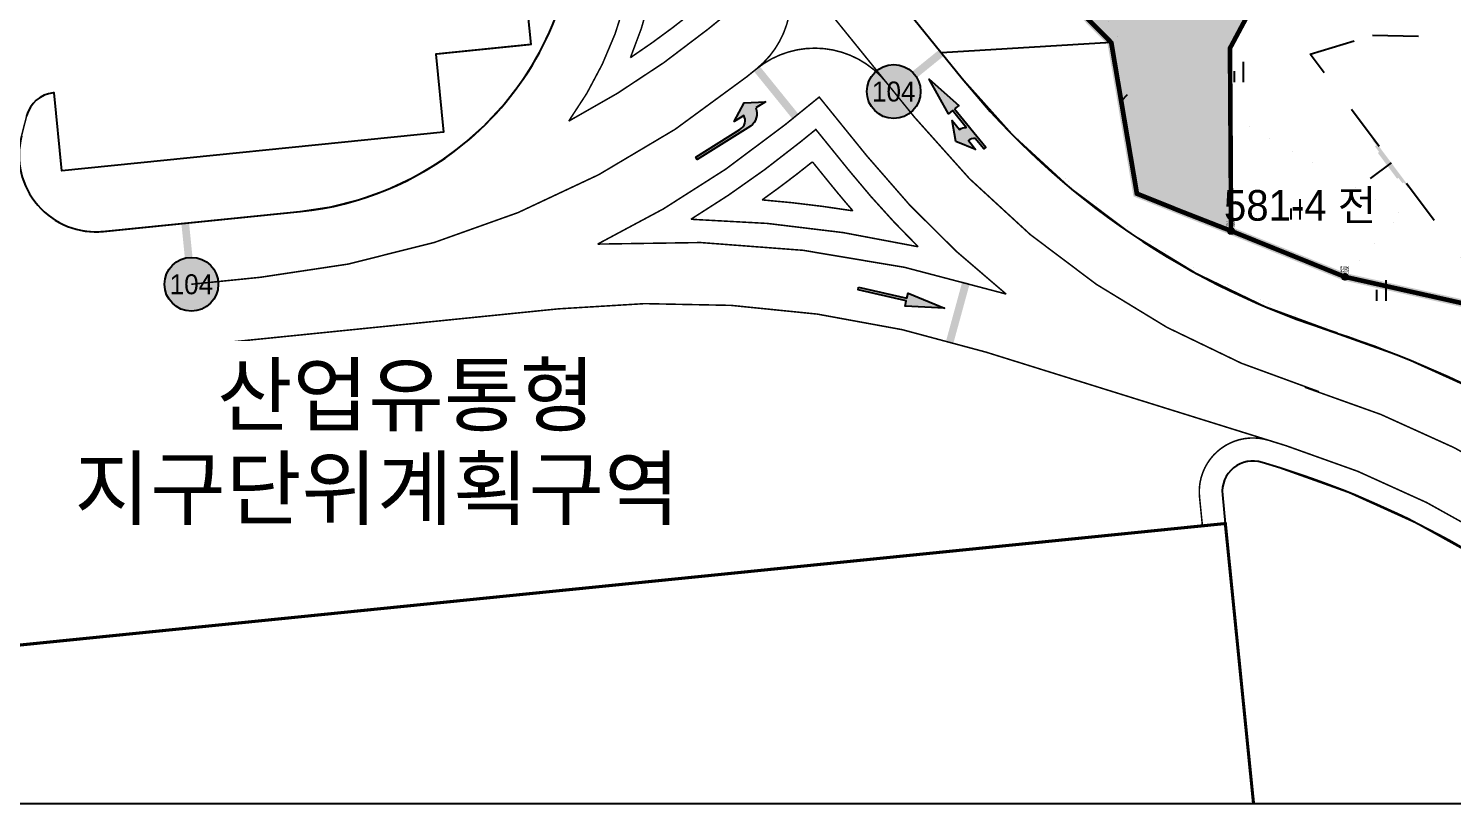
# Model space of a CAD drawing. Header units: millimetres. Extents: x 9 to 403, y 12 to 283.
# Drawn here: x 76.7 to 169.5, y 39.6 to 90.4 of the extents above; entities that cross this region are included whole.
import ezdxf
from ezdxf.enums import TextEntityAlignment as Align

# ---------------------------------------------------------------- set-up
doc = ezdxf.new("R2010")
doc.units = ezdxf.units.MM
doc.set_wipeout_variables(frame=1)
for name, pattern in [('CENTER', [2, 1.25, -0.25, 0.25, -0.25]), ('DASHED', [0.75, 0.5, -0.25]), ('HIDDEN', [2, 1, -1]), ('PHANTOM2', [12.5, 10, -0.5, 0.5, -0.5, 0.5, -0.5])]:
    doc.linetypes.add(name, pattern=pattern)
for name, color, linetype in [('00_범례', 7, 'Continuous'), ('1-1CON', 35, 'Continuous'), ('1-SIM', 8, 'Continuous'), ('1-구조물상세', 7, 'Continuous'), ('1-묘지', 4, 'Continuous'), ('1-지적경계점', 6, 'Continuous'), ('1-측량기준점', 6, 'Continuous'), ('125', 4, 'Continuous'), ('3-노면표시', 7, 'Continuous'), ('ADA030', 1, 'Continuous'), ('CODE', 2, 'Continuous'), ('LSMD_CONT_LDREG_41500', 1, 'Continuous'), ('NR', 7, 'Continuous'), ('TIT', 2, 'Continuous'), ('가구1', 5, 'Continuous'), ('건축계획', 7, 'Continuous'), ('도로레벨', 5, 'Continuous'), ('도로레벨1', 7, 'Continuous'), ('도로해치', 253, 'Continuous'), ('보도', 2, 'Continuous'), ('사업부지', 7, 'Continuous'), ('솔리드', 7, 'PHANTOM2'), ('휴게공간', 3, 'Continuous')]:
    doc.layers.add(name, color=color, linetype=linetype)
doc.styles.add('ghs', font='romans.shx', dxfattribs={"bigfont": 'ghs.shx'})
doc.styles.add('HY울릉도M', font='')
doc.styles.add('HY헤드라인', font='H2HDRM.TTF')
doc.styles.get('HY울릉도M').set_extended_font_data('HY울릉도M')

# ---------------------------------------------------------------- blocks, each defined once
blk = doc.blocks.new('NM좌회전')
at = {"layer": '3-노면표시'}
h = blk.add_hatch(color=256, dxfattribs=at)
edge = h.paths.add_edge_path()
edge.add_arc((-0.9595495732236115, 4.071449360168137), 0.9598674876828718, 1.4746845060361125, 80.89716582540711, ccw=False)
edge.add_line((0, 4.096151798044047), (0, 0))
edge.add_line((0, 0), (-0.1730768365378026, 0))
edge.add_line((-0.1730768365378026, 0), (-0.1730768365378026, 3.403844451895565))
edge.add_arc((-0.8364772293463837, 3.432746337409017), 0.6640296681360046, 357.5054136388869, 87.51548051717604)
edge.add_line((-0.8076919038412597, 4.096151798044047), (-0.8076919038412597, 3.807690403815286))
edge.add_line((-0.8076919038412597, 3.807690403815286), (-0.8076919038412597, 3.346152173049631))
edge.add_line((-0.8076919038412597, 3.346152173049631), (-1.499999249988832, 4.557690028808792))
edge.add_line((-1.499999249988832, 4.557690028808792), (-0.8076919038412597, 5.769227884568862))
edge.add_line((-0.8076919038412597, 5.769227884568862), (-0.8076919038394407, 5.019228259574447))
blk.add_lwpolyline([(-0.8076919038394407, 5.019228259574447, -0.3611191204174331), (0, 4.096151798044047), (0, 0), (-0.1730768365378026, 0), (-0.1730768365378026, 3.403844451895565, 0.4142650246982413), (-0.8076919038412597, 4.096151798044047), (-0.8076919038412597, 3.807690403815286), (-0.8076919038412597, 3.346152173049631), (-1.499999249988832, 4.557690028808792), (-0.8076919038412597, 5.769227884568862)], format="xyb", close=True, dxfattribs=at)
blk = doc.blocks.new('NM직진')
at = {"layer": '3-노면표시'}
blk.add_hatch(color=256, dxfattribs=at).paths.add_polyline_path([(-0.1730768365396216, 1.819e-12), (-0.1730768365396216, 3.230767615360491), (-0.5192305096134078, 3.230767615360491), (-0.0865384182707203, 5.769227884570682), (0.3461536730719672, 3.230767615360491), (-1.819e-12, 3.230767615360491), (0, 0)])
blk.add_lwpolyline([(-0.1730768365396216, 1.819e-12), (-0.1730768365396216, 3.230767615360491), (-0.5192305096134078, 3.230767615360491), (-0.0865384182707203, 5.769227884570682), (0.3461536730719672, 3.230767615360491), (-1.819e-12, 3.230767615360491), (0, 0)], close=True, dxfattribs=at)
blk = doc.blocks.new('NM직우')
at = {"layer": '3-노면표시'}
h = blk.add_hatch(color=256, dxfattribs=at)
edge = h.paths.add_edge_path()
edge.add_line((0, 3.230767615358686), (0, 0))
edge.add_line((0, 0), (0.1730768365370636, 0))
edge.add_line((0.1730768365370636, 0), (0.1730768365370636, 0.8820304433823338))
edge.add_arc((0.6287692896893975, 0.3990399793935591), 0.664029668135456, 92.48451948285032, 133.334240361287, ccw=False)
edge.add_line((0.5999839641839912, 1.062445440028028), (0.5999839641839912, 0.7739840457995655))
edge.add_line((0.5999839641839912, 0.7739840457995655), (0.5999839641839912, 0.3124458150340388))
edge.add_line((0.5999839641839912, 0.3124458150340388), (1.292291310332274, 1.523983670793555))
edge.add_line((1.292291310332274, 1.523983670793555), (0.5999839641839912, 2.735521526553057))
edge.add_line((0.5999839641839912, 2.735521526553057), (0.5999839641839912, 1.985521901559081))
edge.add_arc((0.7518416335684556, 1.037743002152299), 0.9598674876833847, 99.1028341746057, 127.082419178465)
edge.add_line((0.1730768365370636, 1.803495510231002), (0.1730768365370636, 3.230767615358686))
edge.add_line((0.1730768365370636, 3.230767615358686), (0.5192305096112193, 3.230767615358686))
edge.add_line((0.5192305096112193, 3.230767615358686), (0.08653841826853181, 5.769227884569089))
edge.add_line((0.0865384182685318, 5.769227884569089), (-0.3461536730741557, 3.230767615358686))
edge.add_line((-0.3461536730741557, 3.230767615358686), (0, 3.230767615358686))
blk.add_lwpolyline([(0, 3.230767615358686), (0, 0), (0.1730768365370636, 0), (0.1730768365370636, 0.8820304433823338, -0.1801523798174008), (0.5999839641839912, 1.062445440028028), (0.5999839641839912, 0.7739840457995655), (0.5999839641839912, 0.3124458150340388), (1.292291310332274, 1.523983670793555), (0.5999839641839912, 2.735521526553057), (0.5999839641839912, 1.985521901559081, 0.1226941417341954), (0.1730768365370636, 1.803495510231002), (0.1730768365370636, 3.230767615358686), (0.5192305096112193, 3.230767615358686), (0.0865384182685318, 5.769227884569089), (-0.3461536730741557, 3.230767615358686)], format="xyb", close=True, dxfattribs=at)
blk = doc.blocks.new('JJ')
at = {"layer": '1-지적경계점'}
for p, q in [((151516.9631145289, 464492.3389579273), (151516.5631145289, 464492.3389579273)), ((151516.7631145289, 464492.1389579272), (151516.7631145289, 464492.5389579273))]:
    blk.add_line(p, q, dxfattribs=at)
blk.add_circle((151516.7631145289, 464492.3389579273), 0.2, dxfattribs=at)
at = {"layer": '1-지적경계점', "extrusion": (2.7929265565e-06, -1.90342140571e-05, 0.9999999998149491), "style": 'ghs', "width": 0.2870420396340398}
blk.add_text('지적경계', height=0.3999990935341716, dxfattribs=at).set_placement((151516.4507297681, 464492.5444628144, -8.418076201682998), (151517.04139716, 464492.5444628144, -8.418076201682998), align=Align.FIT)
blk = doc.blocks.new('A$C0C523BD5')
at = {"layer": '1-SIM'}
for p, q in [((0.3944576354988385, 0.8915101256570778), (0.3944576354988385, 1.2741656974e-06)), ((1.9774597604e-06, 0.4800446797744371), (1.9774597604e-06, 1.2741656974e-06))]:
    blk.add_line(p, q, dxfattribs=at)

msp = doc.modelspace()

# ---------------------------------------------------------------- hatches: boundary and pattern name
at = {"layer": '도로레벨', "linetype": 'Continuous', "true_color": 0xffffff}
h = msp.add_hatch(color=7, dxfattribs=at)
edge = h.paths.add_edge_path()
edge.add_arc((133.0867069335153, 86.25729136487337), 1.755, 0, 360)
h = msp.add_hatch(color=7, dxfattribs=at)
edge = h.paths.add_edge_path()
edge.add_arc((87.30844849191715, 73.69941551638169), 1.755, 0, 360)
at = {"layer": '사업부지', "linetype": 'Continuous', "ltscale": 10}
h = msp.add_hatch(dxfattribs=at)
h.set_pattern_fill('AR-HBONE', color=8, scale=0.1, style=0)
h.set_pattern_definition([(45, (-274196.2781747405, -385484.8149053951), (0, 0.565685424949238), [1.200000000000001, -0.4000000000000004]), (135, (-274195.9953320299, -385484.5320626826), (0, 0.565685424949238), [1.2, -0.4])])
edge = h.paths.add_edge_path()
edge.add_line((41.35656719166661, 39.85704173215765), (43.01745103556539, 39.85704173215765))
edge.add_line((43.01745103556539, 39.85704173215765), (45.19937645155812, 44.44659776867468))
edge.add_line((45.19937645155812, 44.44659776867468), (47.72065569717313, 49.74996524279106))
edge.add_line((47.72065569717313, 49.74996524279106), (48.37255695719148, 51.12120244906384))
edge.add_arc((-2.202924457603444, 75.1653426417439), 55.99999997961187, 334.5730714387743, 345.7319042748742)
edge.add_line((52.06965017575646, 61.36361664229173), (63.2976460184517, 105.5155031147702))
edge.add_arc((144.7065079833927, 84.81291406949151), 83.99999998614864, 155.136387039377, 165.7319042462983, ccw=False)
edge.add_line((68.49236549693967, 120.1315279237284), (71.45405893284703, 126.5225750047072))
edge.add_arc((-19.27706306915854, 168.5685438855841), 99.9999999888662, 335.1363870308743, 344.7264985155114)
edge.add_line((77.19087220985318, 142.2258511769875), (90.19490711647893, 189.847117892216))
edge.add_arc((39.30807124335195, 203.7428876308082), 52.74999981638522, 344.7264992158724, 345.4516607360083)
edge.add_arc((84.5590816910925, 191.9994410478799), 5.999999994584322, 345.4516599484725, 90.0000264669585)
edge.add_line((84.55907891947652, 197.9994410413607), (79.55771945673848, 197.9994387232988))
edge.add_arc((81.05771945673848, 197.9994394217907), 1.500000002793968, 180.0000266590735, 270.0000267657952)
edge.add_line((81.05772015709306, 196.4994394180654), (84.55907960492993, 196.4994410413607))
edge.add_arc((84.5590816910925, 191.9994410404294), 4.500000000157605, 345.45166002640866, 90.00002656184682, ccw=False)
edge.add_arc((39.30807121354962, 203.742887739773), 51.24999989249027, 344.7264991352543, 345.4516606554489, ccw=False)
edge.add_line((88.74788809079553, 190.2422582839905), (75.74385318416978, 142.6209915696933))
edge.add_arc((-19.27706308405971, 168.568543917249), 98.49999999961857, 335.13638701751415, 344.72649850068575, ccw=False)
edge.add_line((70.09309208650018, 127.1532645372032), (67.13139866549398, 120.7622174571558))
edge.add_arc((144.7065079833927, 84.8129140154748), 85.50000000971745, 155.136387003055, 165.7319042117385)
edge.add_line((61.84391632933045, 105.8851922040163), (50.61592050153638, 61.73330573246915))
edge.add_arc((-2.202924457603444, 75.16534269203532), 54.49999999983003, 334.57307138846335, 345.7319042254435, ccw=False)
edge.add_line((47.01785657066728, 51.76524192069758), (46.36595531064893, 50.39400471256215))
edge.add_line((46.36595531064893, 50.39400471256215), (43.84467607993508, 45.09063723937709))
edge.add_line((43.84467607993508, 45.09063723937709), (41.35656719166661, 39.85704173215765))
at = {"layer": '솔리드', "linetype": 'Continuous'}
h = msp.add_hatch(dxfattribs=at)
h.set_pattern_fill('CROSS', color=8, scale=3, style=0)
h.set_pattern_definition([(0, (-296696.9569723642, -354727.4611663663), (0.75, 0.75), [0.375, -1.125]), (90, (-296696.7694723642, -354727.6486663663), (-0.7499999999999999, 0.75), [0.375, -1.125])])
edge = h.paths.add_edge_path()
edge.add_line((132.3701780035707, 236.8150489718361), (130.3788605334784, 236.0000489742202))
edge.add_line((130.3788605334784, 236.0000489742202), (127.8685123304102, 233.0523044947009))
edge.add_line((127.8685123304102, 233.0523044947009), (134.974273132052, 231.1980644519032))
edge.add_arc((135.3530137055867, 232.6494622533033), 1.49999999998355, 255.3748733595067, 345.3748733595068)
edge.add_line((136.8044115069869, 232.2707216797686), (137.7386382550548, 235.850836256676))
edge.add_line((137.7386382550548, 235.850836256676), (165.6133562654803, 228.5769609095702))
edge.add_line((165.6133562654803, 228.5769609095702), (164.6794301477574, 224.9979983987693))
edge.add_arc((166.1308279491576, 224.6192578253509), 1.499999999954156, 165.3748733638094, 255.3748733460374)
edge.add_line((165.7520873752736, 223.167860024009), (166.1309459355042, 223.0677668066752))
edge.add_line((166.1309459355042, 223.0677668066752), (164.6159836413652, 217.2621756010163))
edge.add_line((164.6159836413652, 217.2621756010163), (150.9728443079592, 220.8223369922895))
edge.add_arc((150.5941037344245, 219.3709391908893), 1.49999999998355, 75.37487335950675, 165.3748733595068)
edge.add_line((149.1427059330243, 219.7496797644241), (148.9154615867964, 218.8788410756212))
edge.add_line((148.9154615867964, 218.8788410756212), (226.3233443289727, 198.6793438202991))
edge.add_line((226.3233443289727, 198.6793438202991), (229.0411688208777, 197.971162234881))
edge.add_line((229.0411688208777, 197.971162234881), (223.6459461276035, 205.3510073214826))
edge.add_line((223.6459461276035, 205.3510073214826), (224.4532195183646, 205.9411849833383))
edge.add_line((224.4532195183646, 205.9411849833383), (229.6382601203594, 198.8488370702077))
edge.add_line((229.6382601203594, 198.8488370702077), (247.8255485755589, 194.1028135111379))
edge.add_line((247.8255485755589, 194.1028135111379), (240.705720973151, 166.8184292348275))
edge.add_line((240.705720973151, 166.8184292348275), (240.9413488888612, 166.7569424105865))
edge.add_line((240.9413488888612, 166.7569424105865), (232.0283216965116, 132.600713896955))
edge.add_line((232.0283216965116, 132.600713896955), (238.1725724348879, 130.9973789771726))
edge.add_line((238.1725724348879, 130.9973789771726), (235.6728849219588, 121.4181534165806))
edge.add_line((235.6728849219588, 121.4181534165806), (229.5286341835825, 123.0214883364212))
edge.add_line((229.5286341835825, 123.0214883364212), (226.2462162374367, 110.4427072974328))
edge.add_line((226.2462162374367, 110.4427072974328), (221.9843617183004, 111.5548331635479))
edge.add_line((221.9843617183004, 111.5548331635479), (220.4576315927051, 105.7041456418052))
edge.add_line((220.4576315927051, 105.7041456418052), (220.9693092478054, 104.5090782890735))
edge.add_line((220.9693092478054, 104.5090782890735), (204.2784179538802, 97.3627395495829))
edge.add_line((204.2784179538802, 97.3627395495829), (194.5517234001971, 95.46812370679675))
edge.add_line((194.5517234001971, 95.46812370679675), (192.6598351602523, 94.82560470657756))
edge.add_line((192.6598351602523, 94.82560470657756), (177.1782584211986, 98.865503464575))
edge.add_line((177.1782584211986, 98.865503464575), (178.4883340030873, 103.8859347604854))
edge.add_line((178.4883340030873, 103.8859347604854), (178.0534221823408, 103.9994244958331))
edge.add_arc((174.6447570654062, 90.93684429539701), 13.49999997674929, 75.37487353076725, 135.1861170693452)
edge.add_arc((152.6533314913476, 112.7858077935349), 17.50000009944609, 223.5788865521241, 315.1862383782775, ccw=False)
edge.add_line((139.9758775305316, 100.7221365218107), (113.9183488303178, 128.1054396786318))
edge.add_arc((135.2889154406229, 148.4413410053063), 29.5000000002327, 165.3748733599285, 223.5788823728236, ccw=False)
edge.add_line((106.7447586791903, 155.8899056180786), (116.409319440202, 192.9261336334572))
edge.add_arc((108.1847318988374, 195.0723302168013), 8.499999999995753, 345.3748733597984, 56.78516630010513)
edge.add_line((112.8408605458761, 202.1836216622438), (112.8408605458761, 201.7470489728554))
edge.add_line((112.8408605458761, 201.7470489728554), (114.5898605289484, 195.9540489731995))
edge.add_line((114.5898605289484, 195.9540489731995), (113.0298605265642, 188.105048973736))
edge.add_line((113.0298605265642, 188.105048973736), (109.1958605351473, 180.7730489732754))
edge.add_line((109.1958605351473, 180.7730489732754), (102.3668605240608, 170.0360489726705))
edge.add_line((102.3668605240608, 170.0360489726705), (99.3078605237032, 158.1610489726705))
edge.add_line((99.3078605237032, 158.1610489726705), (99.80486053252469, 145.6480489733918))
edge.add_line((99.80486053252469, 145.6480489733918), (102.6728605331817, 138.3410489724307))
edge.add_line((102.6728605331817, 138.3410489724307), (116.1458605232264, 124.1780489726049))
edge.add_line((116.1458605232264, 124.1780489726049), (117.9538605513598, 120.9130489711357))
edge.add_line((117.9538605513598, 120.9130489711357), (121.9418605271575, 113.7110489723096))
edge.add_line((121.9418605271575, 113.7110489723096), (132.1468605249619, 102.9990489724847))
edge.add_line((132.1468605249619, 102.9990489724847), (140.2478605355799, 96.50804897331966))
edge.add_line((140.2478605355799, 96.50804897331966), (147.2718605253111, 89.445048972481))
edge.add_line((147.2718605253111, 89.445048972481), (148.9418605270411, 79.60304897340814))
edge.add_line((148.9418605270411, 79.60304897340814), (151.8628605458151, 78.43204897326052))
edge.add_line((151.8628605458151, 78.43204897326052), (155.079860523584, 77.17604897233525))
edge.add_line((155.079860523584, 77.17604897233525), (155.0038605334784, 89.0780489730356))
edge.add_line((155.0038605334784, 89.0780489730356), (157.204860523584, 93.18504897381047))
edge.add_line((157.204860523584, 93.18504897381047), (166.4058605285908, 95.18304897441396))
edge.add_line((166.4058605285908, 95.18304897441396), (172.1738605352665, 103.5280489713592))
edge.add_line((172.1738605352665, 103.5280489713592), (173.4398605378891, 99.37804897378066))
edge.add_line((173.4398605378891, 99.37804897378066), (171.4838605376507, 92.82204897205213))
edge.add_line((171.4838605376507, 92.82204897205213), (178.411860525849, 88.61604897361815))
edge.add_line((178.411860525849, 88.61604897361815), (177.7508605273987, 84.92604897233525))
edge.add_line((177.7508605273987, 84.92604897233525), (177.9468605371738, 84.77704897305796))
edge.add_line((177.9468605371738, 84.77704897305796), (234.2218605282332, 108.8610489719255))
edge.add_line((234.2218605282332, 108.8610489719255), (242.6848605426575, 130.4990489740563))
edge.add_line((242.6848605426575, 130.4990489740563), (242.0418605508829, 143.3690489732368))
edge.add_line((242.0418605508829, 143.3690489732368), (251.7628605368162, 199.0430489728866))
edge.add_line((251.7628605368162, 199.0430489728866), (243.9418605270411, 196.5350489734379))
edge.add_line((243.9418605270411, 196.5350489734379), (242.5778605345484, 198.0860489723678))
edge.add_line((242.5778605345484, 198.0860489723678), (236.8838605434947, 201.1860489731595))
edge.add_line((236.8838605434947, 201.1860489731595), (229.373860523462, 203.926048972277))
edge.add_line((229.373860523462, 203.926048972277), (222.2438605282304, 210.4660489733038))
edge.add_line((222.2438605282304, 210.4660489733038), (207.3038605447008, 214.586048973532))
edge.add_line((207.3038605447008, 214.586048973532), (186.9438605308613, 217.5960489722607))
edge.add_line((186.9438605308613, 217.5960489722607), (175.1138605328823, 216.7560489714784))
edge.add_line((175.1138605328823, 216.7560489714784), (174.083860531632, 221.3560489720954))
edge.add_line((174.083860531632, 221.3560489720954), (165.9438605460535, 233.1160489726868))
edge.add_line((165.9438605460535, 233.1160489726868), (146.7638605239416, 242.7060489735273))
edge.add_line((146.7638605239416, 242.7060489735273), (136.0351794930256, 238.3150489718361))
edge.add_line((136.0351794930256, 238.3150489718361), (128.6748605372931, 238.3150489718361))
edge.add_line((128.6748605372931, 238.3150489718361), (124.4078605326439, 239.4690489728642))
edge.add_line((124.4078605326439, 239.4690489728642), (120.9908605369354, 238.6160489736764))
edge.add_line((120.9908605369354, 238.6160489736764), (113.5678605439688, 240.5220489731697))
edge.add_line((113.5678605439688, 240.5220489731697), (112.8408605458761, 239.2530489728493))
edge.add_line((112.8408605458761, 239.2530489728493), (112.8408605458761, 217.6445579553662))
edge.add_line((112.8408605458761, 217.6445579553662), (112.8408605458761, 217.0930030537826))
edge.add_line((112.8408605458761, 217.0930030537826), (113.3326932515564, 217.0930030537826))
edge.add_line((113.3326932515564, 217.0930030537826), (113.3326932515564, 239.1193047032981))
edge.add_line((113.3326932515564, 239.1193047032981), (113.8104551131336, 239.9435385172079))
edge.add_line((113.8104551131336, 239.9435385172079), (120.9180834068765, 238.1185163513697))
edge.add_line((120.9180834068765, 238.1185163513697), (128.6650712146155, 237.8150489718361))
edge.add_line((128.6650712146155, 237.8150489718361), (135.6054998450644, 237.8150489718361))
edge.add_line((135.6054998450644, 237.8150489718361), (146.7514598613569, 242.3768200206511))
edge.add_line((146.7514598613569, 242.3768200206511), (165.7408792984869, 232.8821293856423))
edge.add_line((165.7408792984869, 232.8821293856423), (173.3442575383314, 221.8897963866881))
edge.add_line((173.3442575383314, 221.8897963866881), (172.5218308707198, 221.32092524452))
edge.add_line((172.5218308707198, 221.32092524452), (165.0643205245223, 232.1023745533718))
edge.add_line((165.0643205245223, 232.1023745533718), (146.7101947415584, 241.2794189998355))
edge.add_line((146.7101947415584, 241.2794189998355), (135.8022185856906, 236.8150489718361))
edge.add_line((135.8022185856906, 236.8150489718361), (132.3701780035707, 236.8150489718361))

# ---------------------------------------------------------------- linework, layer by layer
at = {"elevation": 109.4066817376595}
msp.add_lwpolyline([(15.47544749338056, 282.5870417121156), (277.7982979293528, 282.5870417121156), (277.7982979293528, 39.85704173029501), (15.47544749338056, 39.85704173029501)], close=True, dxfattribs=at)
at = {"color": 8, "flags": 128}
msp.add_lwpolyline([(147.2636932637041, 89.44573984718284), (136.1945576693478, 88.77484920409609)], dxfattribs=at)
at = {"layer": '1-1CON', "color": 8, "linetype": 'Continuous', "elevation": 189.9026817376594}
msp.add_lwpolyline([(146.3524417479138, 90.36373058471929), (146.3514646638731, 90.36311246033858)], dxfattribs=at)
at = {"layer": '1-구조물상세', "color": 1, "linetype": 'Continuous', "elevation": 85.90268173765944}
msp.add_lwpolyline([(150.2745399077038, 79.06620769620042), (150.273947929273, 79.073795568646)], dxfattribs=at)
at = {"layer": '1-묘지', "linetype": 'HIDDEN', "ltscale": 3, "elevation": 85.90268173765944}
msp.add_lwpolyline([(178.3335720945696, 77.84189410273086), (177.8236933101515, 74.78373978052389), (171.8946933050255, 73.05273977898162), (160.2356933255295, 88.69973977886241), (164.2966933150391, 89.92473978035252), (170.9711402703623, 89.79822647057574), (177.374693324099, 88.1237397813062), (178.4485060770611, 82.53677681226384)], close=True, dxfattribs=at)
at = {"layer": '1-측량기준점'}
msp.add_line((148.3125865210394, 86.03663299836319), (147.9103976537089, 85.63444413289528), dxfattribs=at)
at = {"layer": '125', "color": 8, "linetype": 'Continuous'}
msp.add_lwpolyline([(156.5404600824776, 39.85704173029501), (154.7012635048094, 58.11019185253519), (57.09883617121602, 48.27572223332811), (55.47650397080804, 45.78998809282768), (56.07431060332681, 39.85704173215765)], dxfattribs=at)
at = {"layer": 'ADA030', "color": 8, "elevation": 85.90268173765944, "flags": 128}
msp.add_lwpolyline([(150.5559644301037, 78.95360195867818), (150.5544115800957, 78.9628986478607)], dxfattribs=at)
at = {"layer": 'LSMD_CONT_LDREG_41500', "color": 1, "linetype": 'Continuous', "const_width": 0.3, "elevation": 85.90268173765944, "flags": 128}
msp.add_lwpolyline([(99.3078605237032, 158.1610489726705), (99.80486053252469, 145.6480489733336), (102.6728605332399, 138.3410489723725), (116.1458605232264, 124.1780489726631), (117.9538605513598, 120.9130489711357), (121.9418605270411, 113.7110489724843), (132.1468605252529, 102.9990489721937), (140.2478605362202, 96.50804897273758), (147.2718605252529, 89.44504897265563), (148.9418605270411, 79.60304897340814), (151.8628605457569, 78.43204897331873), (155.079860523584, 77.17604897233525), (155.0038605334784, 89.0780489730356), (157.204860523584, 93.18504897381047), (166.4058605285908, 95.18304897441396), (172.1738605352665, 103.5280489713592)], dxfattribs=at)
at = {"layer": 'LSMD_CONT_LDREG_41500', "color": 7, "linetype": 'Continuous', "const_width": 0.00026, "elevation": 85.90268173765944, "flags": 128}
for points in [[(99.3070772560394, 158.1615043507014), (99.7970772553316, 145.6515043508667), (102.6670772553852, 138.3415043503452), (116.1370772562303, 124.181504350138), (121.9370772560441, 113.7115043494092), (132.1470772558904, 103.0015043506106), (140.2470772555179, 96.51150435027068), (147.2670772560604, 89.45150434980735), (148.9370772559276, 79.61150434989815), (151.8570772558531, 78.44150434997266), (155.0770772556506, 77.18150435019618), (162.4970772554597, 74.19150435003087), (173.6970772557041, 71.67150435036149)], [(170.4470772557041, 67.36150434989815), (168.6170772556296, 68.20150434974914), (166.7670772560022, 68.98150435094124), (164.8970772558904, 69.72150434930211), (161.1170772556296, 71.03150434988186), (159.2270772559649, 71.71150434946742), (157.3870772561139, 72.50150435055241), (156.9660772560245, 72.68750434937522), (155.5570772560394, 73.31150435107395), (154.2090772558084, 73.97350434957173), (153.7670772560604, 74.19150435003087), (151.9970772555179, 75.1415043492276), (150.2770772557786, 76.15150435086673), (148.6070772558531, 77.25150435055241), (146.9770772560231, 78.44150434997266), (145.3870772561139, 79.67150435036149), (143.8570772557949, 80.9215043504197), (142.2970772553316, 82.22150434941852), (140.8370772554271, 83.54150434960013), (139.5370772556133, 85.05150434943482), (138.5700772553763, 86.21450435007557), (138.2470772555179, 86.60150435012167), (133.4070772556669, 92.56650435008908)]]:
    msp.add_lwpolyline(points, dxfattribs=at)
for points in [[(147.8080772553884, 89.94950434947953), (147.2700772555626, 89.44650435090864), (140.246077255354, 96.50950435005927), (132.1450772555626, 103.0005043502139), (121.9400772554881, 113.7125043497477), (117.9520772556506, 120.9145043491559), (137.9730772553675, 102.1835043504658), (147.8080772553884, 89.94950434947953)], [(155.0300772553391, 84.68150435019618), (155.0020772554061, 89.07950435018267), (157.2030772558727, 93.18650435113216), (166.4040772561065, 95.18450435068792), (172.1720772553316, 103.5295043494958), (173.4380772561498, 99.37950435086952), (171.4820772558531, 92.8235043492574), (178.4100772561586, 88.61750435082342), (177.7490772558457, 84.92750434954053), (177.9450772553763, 84.77850434933191), (193.5540772555477, 72.89550434982505), (197.6660772552794, 78.12050434956893), (206.01107725595, 71.80650435013797), (203.199077256032, 65.76750434939152), (198.1690772557712, 59.03650435058501), (191.163077255719, 66.8475043493496), (183.4690772556431, 72.85950434951212), (175.2640772555104, 76.64850435020037), (166.1540772561065, 78.30250434942411), (155.0300772553391, 84.68150435019618)], [(155.0780772557563, 77.17750434954053), (155.0300772553391, 84.68150435019618), (166.1540772561065, 78.30250434942411), (162.5000772560096, 74.18450435074612), (155.0780772557563, 77.17750434954053)], [(162.5000772560096, 74.18450435074612), (166.1540772561065, 78.30250434942411), (175.2640772555104, 76.64850435020037), (183.4690772556431, 72.85950434951212), (191.163077255719, 66.8475043493496), (198.1690772557712, 59.03650435058501), (194.4520772555924, 55.69150435008908), (187.7370772557996, 63.17850434982086), (180.8440772555849, 68.56450434964484), (173.6950772554345, 71.67150435036149), (162.5000772560096, 74.18450435074612)]]:
    msp.add_lwpolyline(points, close=True, dxfattribs=at)
at = {"layer": 'NR', "linetype": 'Continuous'}
msp.add_line((164.1665434141258, 80.59403570134293), (165.5225803901056, 81.60445528056573), dxfattribs=at)
for points in [[(164.3574628282885, 83.16810520131241), (166.6876979370217, 80.04080535888772), (164.2732662905554, 83.1053681024174), (166.6035014141897, 79.97806825999271)], [(164.5421395797829, 82.744525812083), (166.3346281100611, 80.33891055032711), (164.4579430271486, 82.68178871318798), (166.2504316170315, 80.27617344956946)], [(164.7268163163761, 82.32094642471623), (165.981558327804, 80.63701573990386), (164.6426197786431, 82.25820932488989), (165.8973617751698, 80.5742786391462)]]:
    msp.add_solid(points, dxfattribs=at)
at = {"layer": 'TIT', "color": 8, "const_width": 0.2, "flags": 128}
msp.add_lwpolyline([(56.07431060332681, 39.85704173215765), (55.47650397080804, 45.78998809282768), (57.09883617121602, 48.27572223332811), (154.7012635048094, 58.11019185253519), (156.5404600824776, 39.85704173029501)], dxfattribs=at)
at = {"layer": '가구1', "color": 8, "linetype": 'CENTER', "ltscale": 3, "const_width": 0.5, "flags": 128}
msp.add_lwpolyline([(277.7982979293528, 49.07416832887668), (260.6676932449999, 44.66173985016633), (256.9106932457152, 43.10773984876562), (250.180693256444, 49.86773984947342), (211.2056932475033, 45.89973985006202), (194.44569325704, 55.69073984840054), (187.7306932534638, 63.17773984906364), (180.837693246788, 68.56373984900404), (173.6886932726565, 71.6707398497789), (162.4936932500067, 74.1837398491158), (155.0716932590666, 77.17673984889973), (151.8546932514372, 78.4327398498832), (148.9336932476225, 79.60373984997261), (147.2636932607355, 89.44573985015143), (140.2396932568016, 96.50873984930206), (132.1386932607355, 102.9997398496895), (121.9336932625237, 113.7117398490487), (117.94569325704, 120.9137398486315), (116.1376932736101, 124.1787398482962), (102.6646932538214, 138.3417398498683), (99.79669325310613, 145.6487398508294), (99.2996932591858, 158.1617398501663), (102.3586932446423, 170.0367398501663), (109.1876932557287, 180.7737398508294), (113.0216932620468, 188.1057398493691), (114.5816932495298, 195.954739849764), (112.8326932515564, 201.7477398484303), (112.832267793602, 208.6146862252905), (112.8326932515564, 239.2537398503451), (113.5596932496491, 240.5227398497342), (96.55169324833776, 244.8907398485868), (80.64269325394059, 249.0587398500471), (79.55769324559594, 249.7837398496746), (79.55769324559594, 181.3507398485496), (71.33169324952985, 181.7377398486539), (40.32569325227166, 59.81273984884012), (39.33634852129842, 57.73170948562313), (30.83853483456994, 39.8570417340203)], dxfattribs=at)
at = {"layer": '도로레벨', "color": 7, "linetype": 'Continuous'}
for centre in [(133.0867069335153, 86.25729136487337, -16.504), (87.30844849191715, 73.69941551638169, -16.504)]:
    msp.add_circle(centre, 1.755, dxfattribs=at)
at = {"layer": '도로해치', "color": 8, "flags": 128}
msp.add_lwpolyline([(95.56447235006715, 160.1611197429999, 0.2413826037789644), (100.9119757290545, 134.7143618890374), (111.4731124665203, 121.6766085258974), (112.9895999010267, 119.8045004864513), (118.7711051430168, 112.6672155742823, -0.4142135624000127), (118.5496962841215, 110.5574814413964), (118.5496962841215, 110.5574814413964), (118.5496962841215, 110.5574814413964), (118.5496962841215, 110.5574814413964), (137.5456497694912, 87.10692211774278, 0.14801059241067), (161.9970438804093, 70.51936472741056), (161.0740729447069, 70.80708600928176, -0.102992130512165), (185.3008628811302, 57.33669856910694)], format="xyb", dxfattribs=at)
at = {"layer": '보도', "color": 8, "linetype": 'Continuous', "ltscale": 10, "const_width": 0.1, "flags": 128}
msp.add_lwpolyline([(191.7323397125664, 39.85704173215765, -0.0294210711044738), (185.2460064764681, 44.82783697241086), (179.0889564331236, 50.14905510538358, 0.1029921305098176), (158.2467915739479, 61.73755018481154), (157.0973999973002, 62.09585445628602, 0.5377004420196028), (154.512258874959, 59.98597275254417), (154.7012635048094, 58.11019185253519), (153.2088205393019, 57.95981254776109), (153.0198158945503, 59.83559344683874, -0.5377004420196027), (157.5438128437462, 63.52788642861981), (158.693204420394, 63.16958215621401, -0.1029921305097436), (180.0697837795677, 51.28394617953438), (186.2268338229122, 45.96272804656166, 0.0377852632880648), (194.4759859319391, 39.8570417340203, 0.0377852632880648)], format="xyb", dxfattribs=at)
at = {"layer": '사업부지', "color": 8, "linetype": 'PHANTOM2', "ltscale": 10, "const_width": 0.3, "flags": 128}
msp.add_lwpolyline([(277.7982978720764, 49.07416831094872), (260.6676932771305, 44.66173985086482), (256.9106932778458, 43.10773984946411), (250.1806932587723, 49.86773985017192), (211.2056932647328, 45.89973985076051), (194.4456932593683, 55.69073985003035), (187.7306932557921, 63.17773985069346), (180.8376932640175, 68.56373985063385), (173.6886932749848, 71.67073984954607), (162.4936932672362, 74.18373985167693), (155.0716932613949, 77.1767398486669), (151.8546932537655, 78.43273985151302), (148.933693264852, 79.6037398506711), (147.2636932630638, 89.44573985084992), (140.2396932591299, 96.50873984906923), (132.1386932630638, 102.999739850388), (121.933693264852, 113.7117398506786), (117.9456932593683, 120.91373984933), (116.1376932610373, 124.1787398489947), (102.6646932561497, 138.3417398505668), (99.79669325543443, 145.6487398515279), (99.29969327641527, 158.1617398499335), (102.3586932618717, 170.0367398508648), (109.187693258057, 180.7737398515279), (113.0216932643751, 188.1057398500676), (114.5816932667593, 195.9547398495312), (112.8326932538847, 201.7477398491288), (112.8322677959303, 208.6146862278516), (112.8326932538847, 239.2537398510436), (113.5596932668785, 240.522739851364), (96.55169326556722, 244.890739848354), (80.6426932562689, 249.0587398507456), (79.55769327772657, 249.7837398503731), (79.55769327772657, 181.3507398511107), (71.33169326675932, 181.737739851215), (40.32569325459997, 59.81273984953862), (39.33634853852789, 57.73170948725294), (30.83843282354871, 39.85682714030247)], dxfattribs=at)
at = {"layer": '사업부지', "color": 8, "linetype": 'Continuous', "ltscale": 10, "const_width": 0.1, "flags": 128}
for points in [[(99.74640423316384, 133.7701992352783), (110.3075409706297, 120.732445871207), (111.8240284051361, 118.8603378336235), (137.5456497694912, 87.10692211774278, 0.14801059241067), (161.9970438804093, 70.51936472741056)], [(78.35905628163243, 86.17317355678517), (78.30638583261396, 86.16783636410821, 0.3150386648912545), (76.56971062976743, 84.67094487951238), (76.23314829427625, 83.34747965143163, 0.5208026253644704), (81.58197088796521, 77.14055368465472), (94.42643256742383, 78.43944377520222, 0.1460382760579592), (105.0030397500458, 82.79700647362608), (105.0030397500458, 82.79700647362608, 0.4149937128567512), (107.9215804364147, 110.9681337165936), (107.9216355409088, 110.9681783483653), (105.6076471235218, 113.8248037227719), (105.6076470639172, 113.8248036631672), (100.8954773719969, 119.6419906948983), (100.8954773719969, 119.6419906948983), (100.8954773719969, 119.6419906948983, 0.5600523660661167), (75.53515512008096, 116.2982113163276, 0.0445611053192792), (71.0508709575596, 103.5438279628112), (59.82287512976552, 59.39194149219531, -0.0487281056979035), (55.59762572008992, 47.68632527229477), (54.94572447497274, 46.31508806322802), (52.42444522935773, 41.01172059097428)], [(87.30810857076074, 73.69920632404376), (91.78512358922387, 74.15194234226931, 0.1460382760582549), (123.5149451370897, 87.22463043567825), (124.158679189867, 87.74608248447169)], [(133.0863670136395, 86.2570821714877), (134.4374591137829, 84.58915508420307, 0.1480105924105106), (160.8066096033516, 66.700612801808), (159.8836386825504, 66.98833408274788)], [(213.7343646909657, 39.85704173215765, -0.1069533271460198), (191.4579129095736, 52.01548043427158), (185.3008628811302, 57.33669856910694, 0.1029921305099037), (161.0740729447069, 70.80708600928176)]]:
    msp.add_lwpolyline(points, format="xyb", dxfattribs=at)
for points in [[(123.1950074907007, 92.11315665927816), (116.3056464518967, 100.6180927397041, -0.18155338408735), (111.9020092811051, 84.32990963825125, 0.0487655614086151), (120.9971780951681, 90.33282109324921)], [(121.0852733578148, 92.33456551817346), (117.8362444068852, 96.34550112553973, -0.0800129618948194), (115.9251548226538, 88.46449943048049, 0.0235123698678491), (120.053015473074, 91.4983925882085)], [(131.3292684580746, 82.07138805159468), (128.2305415596428, 85.89677534320492), (126.0327121641102, 84.11643977531332, -0.0568964461635298), (113.7874126161995, 76.31649001569588, -0.0909135899803936), (140.2825488622847, 73.09865737588245), (140.42005303759, 73.05579266858388, -0.0544116956598551)], [(130.163696962184, 81.12722541553069), (128.0091327007475, 83.78704120845634), (126.9768748011055, 82.95086827849138, -0.0332510757624312), (119.8659539695444, 77.93465443209845, -0.0495357829980109), (134.6813417698803, 76.14417245307106, -0.0278151546792438)], [(128.9981254662933, 80.18306277760405), (127.7875855739775, 81.67747775998998, -0.0153415759565875), (124.5092456366482, 79.1976969099893, -0.019353216023617), (130.4249854113522, 78.48464311448026, -0.0089452045119356)]]:
    msp.add_lwpolyline(points, format="xyb", close=True, dxfattribs=at)
at = {"layer": '사업부지', "color": 8, "linetype": 'DASHED', "ltscale": 2, "const_width": 0.1, "flags": 128}
for points in [[(124.158679189867, 87.74608248447169, 0.4142135623708871), (125.0443146403494, 96.18501902160335)], [(124.158679189867, 87.74608248447169, -0.4142135623708871), (132.5976157363119, 86.86044704609651)]]:
    msp.add_lwpolyline(points, format="xyb", dxfattribs=at)
msp.add_lwpolyline([(125.0443146403494, 96.18501902160335), (133.0863670136395, 86.2570821714877)], dxfattribs=at)
at = {"layer": '사업부지', "color": 8, "linetype": 'Continuous', "ltscale": 10, "flags": 128}
for points, const_width in [([(108.8244444008532, 95.29358988043953), (109.4301133330526, 89.3165036968245), (103.2322016086044, 88.68845780261893)], 0.1), ([(133.0863670136395, 86.2570821714877), (136.1945576693478, 88.77484920409609)], 0.5), ([(124.158679189867, 87.74608248447169), (126.6764462317886, 84.63789182503808)], 0.5), ([(86.90566298622514, 77.67890952129949), (87.30810857076074, 73.69920632404376)], 0.5), ([(137.8038961913052, 73.82413051624883), (136.7474431570234, 69.96616382499326)], 0.5)]:
    msp.add_lwpolyline(points, dxfattribs=dict(at, const_width=const_width))
for points in [[(194.4759859319391, 39.85704173215765, 0.1, 0.1, -0.0377852632910236), (186.2268338229122, 45.96272804656166, 0.1, 0.1, 0), (180.0697837795677, 51.28394617953438, 0.1, 0.1, 0.1029921305098653), (158.693204420394, 63.16958215621401, 0.1, 0.1, 0), (139.0921146001282, 69.27990544748593, 0.1, 0.1, 0.1010843626928314), (111.2167171265545, 72.09655269769121, 0.1, 0.1, 0), (87.7105541701975, 69.7195031258567, 0, 0, 0)], [(202.6994415398302, 39.85704173029501, 0.1, 0.1, -0.0651011857811575), (188.8423733587923, 48.98910423901964, 0.1, 0.1, 0), (182.6853233154478, 54.31032237199236, 0.1, 0.1, 0.1029921305098371), (159.8836386825504, 66.98833408274788, 0.1, 0.1, 0), (159.8836386825504, 66.98833408274788, 0, 0, 0)]]:
    msp.add_lwpolyline(points, format="xyseb", dxfattribs=at)
at = {"layer": '솔리드', "color": 8, "linetype": 'Continuous'}
for points in [[(76.23314829427625, 83.34747965143163, 0.5208026253644703), (81.58197088796521, 77.14055368465472), (94.42643256742383, 78.43944377520222, 0.1460382760579592), (105.0030397500458, 82.79700647362608, 0.4149937128567513), (107.9215804364147, 110.9681337165936), (107.9216355409088, 110.9681783483653), (105.6076471235218, 113.8248037227719), (100.8954773719969, 119.6419906948983, 0.2609568293150366), (87.27897048253442, 125.0716552452474), (87.4076109405222, 124.0799615762486, 0.260996826237053), (76.4470912243786, 115.88785611068, 0.0445755090689544)], [(73.4784578408661, 96.73752251801182), (107.3052333619061, 100.1652503374322), (107.8093109603586, 95.19072460823793), (108.8244444008532, 95.29358988043953), (109.4301133330526, 89.3165036968245), (103.2322016086044, 88.68845780261893), (103.7463610644999, 83.61444187139261), (78.87123081344987, 81.09379994844187), (78.87321551401044, 81.09915735361267), (78.35905628163243, 86.17317355678517), (78.3035218294325, 86.16754407038081, 0.3146431348574508), (76.56971062976743, 84.67094487951238)]]:
    msp.add_lwpolyline(points, format="xyb", dxfattribs=at)
at = {"layer": '휴게공간', "color": 8, "linetype": 'Continuous', "elevation": 110.496}
msp.add_lwpolyline([(191.7323397125664, 39.85704173215765, -0.0294210711060221), (185.2460064764681, 44.82783697241086), (179.0889564331236, 50.14905510538358, 0.1029921305098176), (158.2467915739479, 61.73755018481154), (157.0973999973002, 62.09585445628602, 0.5377004420196029), (154.512258874959, 59.98597275254417), (154.7012635048094, 58.11019185253519), (156.5404600824776, 39.85704173029501)], format="xyb", dxfattribs=at)

# ---------------------------------------------------------------- block references
at = {"layer": '1-SIM', "xscale": 1.5, "yscale": 1.5, "zscale": 1.5}
for p in [(155.2695176054339, 86.85841486647826), (158.9646861453156, 77.91243979659032), (164.5645845879416, 72.62099136270683)]:
    msp.add_blockref('A$C0C523BD5', p, dxfattribs=at)
at = {"layer": 'CODE', "linetype": 'Continuous'}
for p in [(-151361.6914212207, -464415.1622181466), (-151354.2694212298, -464418.1552181473)]:
    msp.add_blockref('JJ', p, dxfattribs=at)
at = {"layer": '건축계획', "color": 8, "linetype": 'ByBlock', "xscale": -1, "rotation": 38.93545888514562}
msp.add_blockref('NM직우', (139.0874380047979, 82.62355691448886, 110.496), dxfattribs=at)
at = {"layer": '사업부지', "color": 8, "linetype": 'Continuous', "ltscale": 10}
for name, p, rotation in [('NM좌회전', (120.2777350123587, 81.82631916062076, -110.496), 302.2416022796914), ('NM직진', (130.758932146019, 73.34623086241174, 220.9919999999999), 257.0002669964994)]:
    msp.add_blockref(name, p, dxfattribs=dict(at, rotation=rotation))

# ---------------------------------------------------------------- texts
at = {"layer": 'LSMD_CONT_LDREG_41500', "color": 7, "style": 'HY헤드라인'}
msp.add_text('581-4 전', height=2, dxfattribs=at).set_placement((159.5760804814716, 78.88735504336057, 85.90268173765944), align=Align.MIDDLE)
at = {"layer": '도로레벨1', "color": 5, "linetype": 'Continuous', "style": 'HY헤드라인'}
for p in [(133.0867069335153, 86.25729136487337), (87.30844849191715, 73.69941551638169)]:
    msp.add_text('104', height=1.3, dxfattribs=at).set_placement(p, align=Align.MIDDLE_CENTER)

# ---------------------------------------------------------------- next in the draw order: wipeouts: each hides what was drawn before it
at = {"color": 7, "linetype": 'ByBlock'}
msp.add_wipeout([(123.32651048486726, 55.92536868709926), (79.70759954046925, 55.92536868704117), (79.70759954046567, 69.99463496339747), (123.32651048484225, 69.99463496341323)], dxfattribs=at).dxf.layer = '00_범례'

# ---------------------------------------------------------------- next in the draw order: wipeouts: each hides what was drawn before it
msp.add_wipeout([(123.32640333061711, 55.92539620861266), (79.7074923862191, 55.925396208554574), (79.70749238621552, 69.99466248491088), (123.3264033305921, 69.99466248492664)], dxfattribs=at).dxf.layer = '00_범례'

# ---------------------------------------------------------------- next in the draw order: linework, layer by layer
for points, elevation in [([(15.47544752551119, 282.5870417137454), (277.7982979465822, 282.5870417137454), (277.7982979465822, 39.8570417309935), (15.47544752551119, 39.8570417309935)], 109.4066817376595), ([(15.47544751061002, 282.5870417137454), (277.7982979465822, 282.5870417137454), (277.7982979465822, 39.85704173192482), (15.47544751061002, 39.85704173192482)], 195.3093634753188)]:
    msp.add_lwpolyline(points, close=True, dxfattribs=dict(elevation=elevation))
at = {"layer": 'LSMD_CONT_LDREG_41500', "color": 7, "linetype": 'Continuous', "const_width": 0.00026, "elevation": 85.90268173765944, "flags": 128}
msp.add_lwpolyline([(118.8870772561139, 110.4615043495256), (138.2470772555179, 86.60150435012167), (139.5370772556133, 85.05150434943482), (140.8370772554271, 83.54150434960013), (142.2970772553316, 82.22150434941852), (143.8570772557949, 80.9215043504197), (145.3870772561139, 79.67150435036149), (146.9770772560231, 78.44150434997266), (148.6070772558531, 77.25150435055241), (150.2770772557786, 76.15150435086673), (151.9970772555179, 75.1415043492276), (153.7670772560604, 74.19150435003087), (155.5570772560394, 73.31150435107395), (157.3870772561139, 72.50150435055241), (159.2270772559649, 71.71150434946742), (161.1170772556296, 71.03150434988186), (164.8970772558904, 69.72150434930211), (166.7670772560022, 68.98150435094124), (168.6170772556296, 68.20150434974914), (170.4470772557041, 67.36150434989815)], dxfattribs=at)

# ---------------------------------------------------------------- next in the draw order: texts
at = {"layer": '00_범례', "color": 7, "linetype": 'ByBlock', "style": 'HY울릉도M'}
for s, p in [('산업유통형', (88.97365791095297, 64.53117930840801)), ('지구단위계획구역', (79.68152204645673, 58.4406617306928))]:
    msp.add_text(s, height=3.9312, dxfattribs=at).set_placement(p)

doc.saveas('drawing.dxf')
